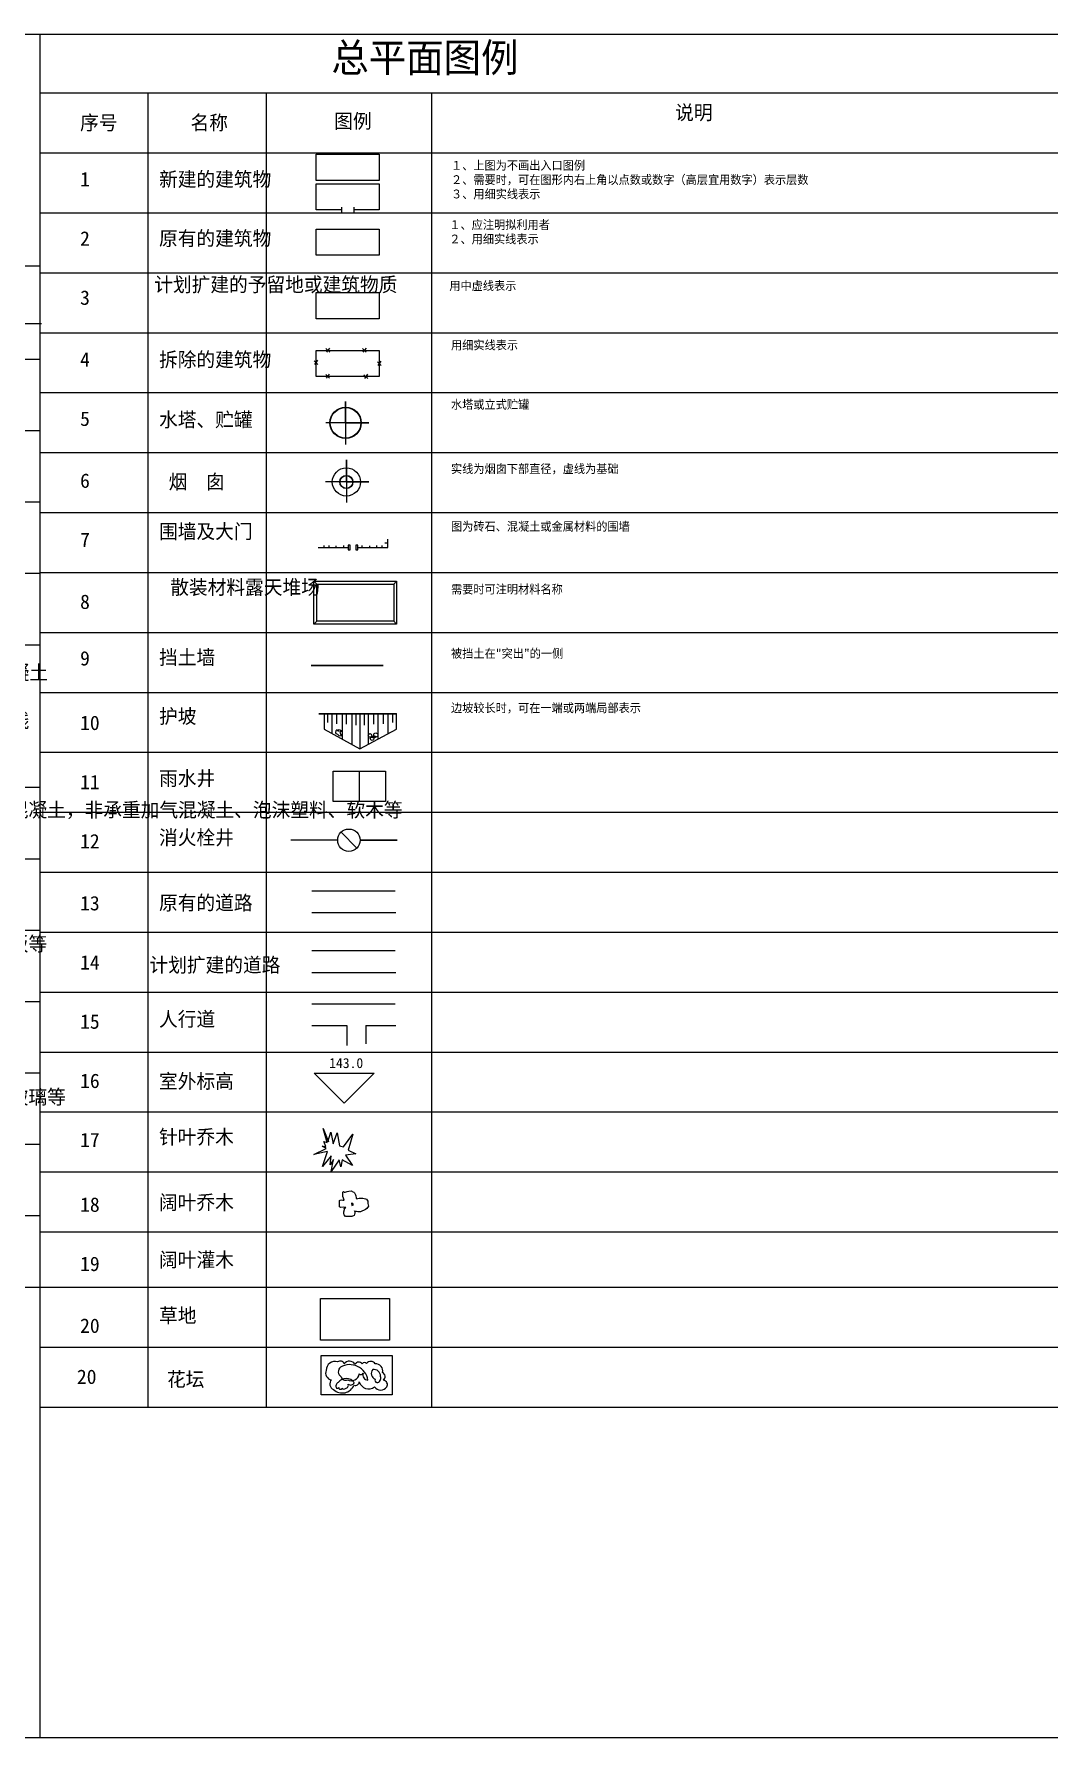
# Model space of a CAD drawing. Header units: metres. Extents: x -3732 to 0, y 0 to 35482.
# Drawn here: x -3423.5 to -3322, y 35310.8 to 35481.3 of the extents above; entities that cross this region are included whole.
import ezdxf

# ---------------------------------------------------------------- set-up
doc = ezdxf.new("R2010")
doc.units = ezdxf.units.M
for name, color, linetype in [('文本', 7, 'Continuous'), ('粗实线', 7, 'Continuous'), ('细实线', 2, 'Continuous')]:
    doc.layers.add(name, color=color, linetype=linetype)

# ---------------------------------------------------------------- blocks, each defined once
blk = doc.blocks.new('ergw3e')
at = {"layer": '文本'}
blk.add_lwpolyline([(-1.74, 1.35), (4.59, 1.35), (4.59, -1.26), (-1.74, -1.26)], close=True, dxfattribs=at)
at = {"layer": '粗实线'}
for p, q in [((-1.94, 0.33), (-1.55, -0.03)), ((-1.58, 0.39), (-1.88, -0.03)), ((-0.75, 1.55), (-0.36, 1.19)), ((-0.39, 1.6), (-0.69, 1.19)), ((2.91, 1.55), (3.29, 1.19)), ((3.27, 1.6), (2.96, 1.19)), ((4.4, 0.22), (4.79, -0.14)), ((4.76, 0.28), (4.45, -0.14)), ((-0.77, -1.05), (-0.39, -1.41)), ((-0.42, -1), (-0.72, -1.41)), ((3.04, -1.08), (3.43, -1.44)), ((3.4, -1.02), (3.1, -1.44))]:
    blk.add_line(p, q, dxfattribs=at)
blk = doc.blocks.new('wer2')
at = {"layer": '文本'}
for p, q in [((-1.31, -0.83), (-1.31, -1.31)), ((-0.1, -0.83), (-0.1, -1.31))]:
    blk.add_line(p, q, dxfattribs=at)
at = {"layer": '粗实线'}
blk.add_lwpolyline([(-1.31, -1.09), (-3.87, -1.09), (-3.87, 1.52), (2.46, 1.52), (2.46, -1.09), (-0.1, -1.09)], dxfattribs=at)
blk = doc.blocks.new('ewr')
at = {"layer": '粗实线'}
blk.add_lwpolyline([(-1.27, 1.46), (-0.98, 2.43), (-0.72, 1.24), (-0.32, 2.36), (-0.11, 1.06), (0.29, 0.95), (1.24, 2.22), (0.77, 0.62), (1.53, 0.26), (0.51, 0.12), (1.2, -0.9), (0.15, -0.36), (0.04, -1.04), (-0.14, -0.36), (-0.94, -1.51), (-0.69, -0.32), (-1.05, -0.86), (-0.94, 0.04), (-1.81, -1.01), (-1.3, 0.48), (-2.68, 0.19), (-1.45, 0.77), (-1.85, 1.02), (-1.48, 0.98), (-1.66, 1.49), (-1.34, 1.38), (-1.74, 2.8), (-1.19, 1.46)], dxfattribs=at)
blk = doc.blocks.new('wtres')
at = {"layer": '粗实线'}
for points in [[(-0.47, 1.23), (-0.29, 1.3), (-0.11, 1.34), (0.15, 1.37), (0.22, 1.3), (0.4, 1.23), (0.47, 1.16), (0.55, 0.97), (0.58, 0.87), (0.62, 0.68), (0.62, 0.65), (0.69, 0.58), (0.8, 0.61), (0.94, 0.65), (1.13, 0.65), (1.31, 0.65), (1.56, 0.58), (1.67, 0.54), (1.78, 0.32), (1.81, 0.11), (1.85, -0.15), (1.71, -0.4), (1.56, -0.51), (1.05, -0.73), (0.8, -0.73), (0.65, -0.69), (0.55, -0.69), (0.51, -0.69), (0.47, -0.62), (0.51, -0.76), (0.51, -0.91), (0.47, -0.95), (0.44, -1.09), (0.18, -1.2), (-0.43, -1.2), (-0.58, -1.05), (-0.61, -0.95), (-0.61, -0.84), (-0.61, -0.73), (-0.54, -0.51), (-0.58, -0.37), (-0.47, -0.37), (-0.4, -0.29), (-0.61, -0.26), (-0.94, -0.29), (-1.05, -0.22), (-1.05, -0.04), (-1.05, 0.29), (-1.05, 0.4), (-0.98, 0.43), (-0.83, 0.47), (-0.72, 0.43), (-0.58, 0.43), (-0.65, 0.65), (-0.72, 0.79), (-0.72, 1.01), (-0.72, 1.23), (-0.65, 1.3), (-0.54, 1.23)], [(0.15, 0.14), (0.18, -0.11), (0.36, -0.04), (0.29, 0.11), (0.15, 0.14)]]:
    blk.add_lwpolyline(points, close=True, dxfattribs=at)
blk = doc.blocks.new('werq')
at = {"layer": '粗实线'}
for p, q in [((-2.87, 1.83), (0.13, -1.17)), ((-2.87, 1.83), (3.13, 1.83)), ((3.13, 1.83), (0.13, -1.17))]:
    blk.add_line(p, q, dxfattribs=at)
at = {"layer": '粗实线', "insert": (-1.38, 3.35), "char_height": 1, "attachment_point": 1}
blk.add_mtext('143.0', dxfattribs=at)
blk = doc.blocks.new('wrefeww')
at = {"layer": '粗实线'}
for p, q in [((-3.88, 1.9), (4.46, 1.9)), ((-3.88, -0.27), (-0.4, -0.27)), ((-0.4, -0.27), (-0.4, -2.28)), ((1.53, -0.27), (4.5, -0.27)), ((1.53, -0.27), (1.53, -2.1))]:
    blk.add_line(p, q, dxfattribs=at)
blk = doc.blocks.new('q24rfsa')
at = {"layer": '粗实线'}
for p, q in [((-4.57, 1.18), (3.77, 1.18)), ((-4.57, -1), (3.81, -1))]:
    blk.add_line(p, q, dxfattribs=at)
blk = doc.blocks.new('wters')
at = {"layer": '粗实线'}
for p, q in [((-3.3, 0.14), (5.04, 0.14)), ((-3.3, -2.03), (5.08, -2.03))]:
    blk.add_line(p, q, dxfattribs=at)
blk = doc.blocks.new('q4terg')
at = {"layer": '粗实线'}
for p, q in [((-0.18, 0.16), (-1.77, 1.75)), ((-2.1, 0.95), (-6.78, 0.95)), ((3.84, 0.95), (0.14, 0.95)), ((0.14, 0.95), (3.84, 0.95))]:
    blk.add_line(p, q, dxfattribs=at)
blk.add_circle((-0.98, 0.95), 1.12, dxfattribs=at)
blk = doc.blocks.new('wy5refg')
at = {"layer": '粗实线'}
blk.add_line((1.5, 1.05), (1.5, -1.96), dxfattribs=at)
blk.add_lwpolyline([(-1.12, 1.05), (4.13, 1.05), (4.13, -1.96), (-1.12, -1.96)], close=True, dxfattribs=at)
blk = doc.blocks.new('35r4ewfd')
at = {"layer": '粗实线'}
for p, q in [((-4.17, 1.48), (3.59, 1.48)), ((-4.17, 1.47), (3.59, 1.47)), ((-4.17, 1.46), (3.59, 1.46)), ((-4.17, 1.45), (3.59, 1.45)), ((-3.63, 1.41), (-3.63, -0.07)), ((-3.3, 1.41), (-3.3, 0.58)), ((-2.87, 1.41), (-2.87, -0.54)), ((-2.4, 1.41), (-2.4, 0.47)), ((-1.85, 1.41), (-1.85, -1.09)), ((-1.42, 1.48), (-1.42, 0.43)), ((-0.87, 1.41), (-0.87, -1.59)), ((-0.48, 1.48), (-0.48, 0.33)), ((-0.06, 1.45), (-0.06, -2.03)), ((0.36, 1.48), (0.36, 0.33)), ((0.76, 1.41), (0.76, -1.59)), ((1.3, 1.48), (1.3, 0.43)), ((1.74, 1.41), (1.74, -1.09)), ((2.28, 1.41), (2.28, 0.47)), ((2.75, 1.41), (2.75, -0.54)), ((3.19, 1.41), (3.19, 0.58)), ((3.59, -0.07), (3.59, 1.48)), ((-3.63, -0.07), (-0.06, -2.03)), ((-0.06, -2.03), (3.59, -0.07))]:
    blk.add_line(p, q, dxfattribs=at)
blk.add_lwpolyline([(-2.28, -0.26), (-2.14, -0.12), (-1.92, -0.19), (-1.85, -0.3), (-1.96, -0.3), (-2.06, -0.3), (-1.99, -0.59), (-1.85, -0.59), (-1.88, -0.77), (-2.14, -0.73), (-2.28, -0.59), (-2.43, -0.55), (-2.46, -0.44), (-2.43, -0.19), (-2.35, -0.12), (-2.28, -0.23), (-2.25, -0.23), (-2.17, -0.23)], dxfattribs=at)
for centre, radius in [((0.95, -0.7), 0.18), ((1.16, -1.02), 0.18), ((1.24, -0.84), 0.11), ((1.38, -0.84), 0.11), ((1.53, -0.66), 0.21)]:
    blk.add_circle(centre, radius, dxfattribs=at)
blk = doc.blocks.new('23q5 qsdf')
at = {"layer": '粗实线'}
for p, q in [((-2.97, -0.3), (-2.69, -0.3)), ((-2.97, -0.31), (-2.69, -0.31)), ((-2.97, -0.32), (-2.69, -0.32)), ((-2.97, -0.33), (-2.69, -0.33)), ((4.23, -0.34), (-2.97, -0.34)), ((-2.97, -0.34), (-2.65, -0.34)), ((4.23, -0.35), (-2.97, -0.35)), ((4.23, -0.36), (-2.97, -0.36)), ((4.23, -0.37), (-2.97, -0.37)), ((-2.56, -0.3), (-1.43, -0.3)), ((-2.56, -0.31), (-1.43, -0.31)), ((-2.56, -0.32), (-1.43, -0.32)), ((-2.56, -0.33), (-1.43, -0.33)), ((-2.56, -0.33), (-1.43, -0.33)), ((-2.56, -0.34), (-1.4, -0.34)), ((-1.3, -0.3), (-0.11, -0.3)), ((-1.3, -0.31), (-0.11, -0.31)), ((-1.3, -0.32), (-0.11, -0.32)), ((-1.3, -0.33), (-0.11, -0.33)), ((-1.3, -0.34), (-0.04, -0.34)), ((0.02, -0.3), (1.41, -0.3)), ((0.02, -0.31), (1.41, -0.31)), ((0.02, -0.32), (1.41, -0.32)), ((0.02, -0.33), (1.41, -0.33)), ((0.02, -0.33), (1.41, -0.33)), ((0.02, -0.34), (1.43, -0.34)), ((1.53, -0.3), (2.57, -0.3)), ((1.53, -0.31), (2.57, -0.31)), ((1.53, -0.32), (2.57, -0.32)), ((1.53, -0.33), (2.57, -0.33)), ((1.53, -0.34), (2.6, -0.34)), ((2.69, -0.3), (3.83, -0.3)), ((2.69, -0.31), (3.83, -0.31)), ((2.69, -0.32), (3.83, -0.32)), ((2.69, -0.32), (3.83, -0.32)), ((2.69, -0.33), (3.83, -0.33)), ((2.69, -0.33), (3.83, -0.33)), ((2.69, -0.34), (3.85, -0.34)), ((3.95, -0.3), (4.23, -0.3)), ((3.95, -0.31), (4.23, -0.31)), ((3.95, -0.32), (4.23, -0.32)), ((3.95, -0.33), (4.23, -0.33)), ((3.95, -0.34), (4.23, -0.34))]:
    blk.add_line(p, q, dxfattribs=at)
blk = doc.blocks.new('erf saed')
at = {"layer": '粗实线'}
for p, q in [((-3.04, 2), (-2.74, 1.7)), ((-3.04, -2.31), (-3.04, 2)), ((5.26, 2), (4.96, 1.7)), ((-2.74, -2.01), (-3.04, -2.31)), ((4.96, -2.01), (5.26, -2.31))]:
    blk.add_line(p, q, dxfattribs=at)
for points in [[(-3.04, 2), (5.26, 2), (5.26, -2.31), (-3.04, -2.31)], [(-2.74, 1.7), (4.96, 1.7), (4.96, -2.01), (-2.74, -2.01)]]:
    blk.add_lwpolyline(points, close=True, dxfattribs=at)
blk = doc.blocks.new('wertgfsd')
at = {"layer": '粗实线'}
for p, q in [((-3.76, 0.34), (-0.77, 0.34)), ((-3.76, 0.33), (-0.77, 0.33)), ((-3.76, 0.33), (-0.77, 0.33)), ((-3.76, 0.33), (-0.77, 0.33)), ((-3.76, 0.32), (-0.77, 0.32)), ((-3.76, 0.32), (-0.77, 0.32)), ((-3.76, 0.32), (-0.77, 0.32)), ((-3.17, 0.38), (-3.17, 0.54)), ((-2.65, 0.35), (-2.65, 0.52)), ((-1.96, 0.38), (-1.96, 0.49)), ((-1.18, 0.34), (-1.18, 0.52)), ((0.23, 0.34), (3.22, 0.34)), ((0.23, 0.33), (3.22, 0.33)), ((0.23, 0.32), (3.22, 0.32)), ((0.64, 0.34), (0.64, 0.52)), ((1.42, 0.38), (1.42, 0.49)), ((2.11, 0.35), (2.11, 0.52)), ((2.64, 0.38), (2.64, 0.54)), ((3.22, 0.75), (2.91, 0.75)), ((3.21, 0.32), (3.21, 1.18)), ((3.22, 0.32), (3.22, 1.18))]:
    blk.add_line(p, q, dxfattribs=at)
for points in [[(-0.77, 0.09), (-0.55, 0.09), (-0.55, 0.56), (-0.77, 0.56)], [(0.01, 0.09), (0.23, 0.09), (0.23, 0.56), (0.01, 0.56)]]:
    blk.add_lwpolyline(points, close=True, dxfattribs=at)
blk = doc.blocks.new('werdst23')
at = {"layer": '粗实线'}
for p, q in [((0.41, 1.9), (0.41, -2.36)), ((0.41, -0.31), (0.41, 1.9)), ((2.65, -0.31), (-1.67, -0.31)), ((0.41, -0.31), (2.65, -0.31))]:
    blk.add_line(p, q, dxfattribs=at)
for radius in [1.41, 0.66, 0.65, 0.64]:
    blk.add_circle((0.41, -0.31), radius, dxfattribs=at)
blk = doc.blocks.new('erfwesrfw')
at = {"layer": '粗实线'}
for p, q in [((0.11, 2.31), (0.11, -1.98)), ((0.11, 0.18), (0.11, 2.31)), ((2.43, 0.18), (-1.88, 0.18)), ((0.11, 0.18), (2.43, 0.18))]:
    blk.add_line(p, q, dxfattribs=at)
for radius in [1.57, 1.56, 1.55, 1.54, 1.53]:
    blk.add_circle((0.11, 0.18), radius, dxfattribs=at)
blk = doc.blocks.new('weterd')
at = {"layer": '粗实线'}
blk.add_lwpolyline([(-1.34, 2.44), (5.55, 2.44), (5.55, -1.73), (-1.34, -1.73)], close=True, dxfattribs=at)
blk = doc.blocks.new('rty45reg')
at = {"layer": '粗实线'}
blk.add_lwpolyline([(-4.32, 2.14), (2.79, 2.14), (2.79, -1.81), (-4.32, -1.81)], close=True, dxfattribs=at)
for points in [[(1.81, 0.43, 0.52), (1.09, 1.3, 0.52), (0.22, 1.34, 0.52), (-0.22, 1.3, 0.52), (-0.94, 1.27, 0.52), (-2.03, 1.3, 0.52), (-2.68, 1.49, 0.52), (-3.81, 0.65, 0.52), (-3.3, -0.29, 0.52), (-3.08, -1.27, 0.52), (-1.02, -0.83, 0.52), (-0.51, -0.51, 0.52), (1.02, -1.01, 0.52), (2.25, -1.01, 0.52), (1.92, -0.33, 0.52)], [(-2.39, 0.98, 0.52), (-2.32, 0, 0.52), (-1.7, -0.29, 0.52), (-0.51, 0.29, 0.52), (-0.11, 0.36, 0.52), (0.36, -0.33, 0.52)], [(0.83, 0.72, 0.52), (1.09, -0.22, 0.52), (1.23, -0.58, 0.52), (1.6, 0.04, 0.52)], [(-2.61, -0.58, 0.52), (-2.79, -1.12, 0.52), (-2.57, -1.05, 0.52), (-2.43, -1.23, 0.52), (-2.21, -1.12, 0.52), (-1.89, -1.16, 0.52), (-1.63, -0.72, 0.52), (-1.02, -0.58, 0.52)]]:
    blk.add_lwpolyline(points, format="xyb", close=True, dxfattribs=at)

msp = doc.modelspace()

# ---------------------------------------------------------------- linework, layer by layer
at = {"layer": '文本'}
for points in [[(-3395.3, 35461.81), (-3388.97, 35461.81), (-3388.97, 35459.2), (-3395.3, 35459.2)], [(-3395.3, 35455.45), (-3388.97, 35455.45), (-3388.97, 35452.84), (-3395.3, 35452.84)]]:
    msp.add_lwpolyline(points, close=True, dxfattribs=at)
at = {"layer": '粗实线'}
for p, q in [((-3422.89, 35310.79), (-3422.89, 35481.33)), ((-3216.89, 35475.41), (-3422.89, 35475.41)), ((-3412.14, 35475.41), (-3412.14, 35343.91)), ((-3400.3, 35475.41), (-3400.3, 35343.91)), ((-3383.76, 35475.41), (-3383.76, 35343.91)), ((-3216.89, 35469.41), (-3422.89, 35469.41)), ((-3216.89, 35463.41), (-3422.89, 35463.41)), ((-3525.67, 35458.14), (-3422.89, 35458.14)), ((-3216.89, 35457.41), (-3422.89, 35457.41)), ((-3422.78, 35452.34), (-3525.67, 35452.34)), ((-3319.89, 35451.41), (-3422.89, 35451.41)), ((-3422.89, 35448.76), (-3525.89, 35448.76)), ((-3216.89, 35445.41), (-3422.89, 35445.41)), ((-3422.89, 35441.62), (-3525.89, 35441.62)), ((-3216.89, 35439.41), (-3422.89, 35439.41)), ((-3422.89, 35434.48), (-3525.89, 35434.48)), ((-3216.89, 35433.41), (-3422.89, 35433.41)), ((-3422.89, 35427.33), (-3525.89, 35427.33)), ((-3216.89, 35427.41), (-3422.89, 35427.41)), ((-3216.89, 35421.41), (-3422.89, 35421.41)), ((-3471.74, 35420.19), (-3422.89, 35420.19)), ((-3216.89, 35415.41), (-3422.89, 35415.41)), ((-3216.89, 35409.41), (-3422.89, 35409.41)), ((-3422.89, 35405.91), (-3525.89, 35405.91)), ((-3216.89, 35403.41), (-3422.89, 35403.41)), ((-3422.89, 35398.76), (-3525.89, 35398.76)), ((-3216.89, 35397.41), (-3422.89, 35397.41)), ((-3422.89, 35391.62), (-3525.89, 35391.62)), ((-3216.89, 35391.41), (-3422.89, 35391.41)), ((-3216.89, 35385.41), (-3422.89, 35385.41)), ((-3422.89, 35384.48), (-3525.89, 35384.48)), ((-3216.89, 35379.41), (-3422.89, 35379.41)), ((-3422.89, 35377.33), (-3525.89, 35377.33)), ((-3216.89, 35373.41), (-3422.89, 35373.41)), ((-3422.89, 35370.19), (-3525.89, 35370.19)), ((-3216.89, 35367.41), (-3422.89, 35367.41)), ((-3422.89, 35363.05), (-3525.89, 35363.05)), ((-3216.89, 35361.41), (-3422.89, 35361.41)), ((-3732.35, 35355.91), (-3216.89, 35355.91)), ((-3422.89, 35349.91), (-3216.89, 35349.91)), ((-3422.89, 35343.91), (-3216.89, 35343.91))]:
    msp.add_line(p, q, dxfattribs=at)
for points in [[(-3732.35, 35481.33), (-3319.89, 35481.33), (-3319.89, 35310.79), (-3732.35, 35310.79)], [(-3395.3, 35469.3), (-3388.97, 35469.3), (-3388.97, 35466.69), (-3395.3, 35466.69)]]:
    msp.add_lwpolyline(points, close=True, dxfattribs=at)

# ---------------------------------------------------------------- block references
for name, p in [('wer2', (-3391.43, 35464.83)), ('ergw3e', (-3393.56, 35448.3)), ('erfwesrfw', (-3392.45, 35442.24)), ('werdst23', (-3392.67, 35436.81)), ('wertgfsd', (-3391.33, 35429.61)), ('erf saed', (-3392.49, 35424.57)), ('23q5 qsdf', (-3392.81, 35418.47)), ('35r4ewfd', (-3390.85, 35411.83)), ('wy5refg', (-3392.48, 35406.49)), ('q4terg', (-3391.03, 35399.69)), ('wters', (-3392.41, 35395.45)), ('q24rfsa', (-3391.14, 35388.41)), ('wrefeww', (-3391.83, 35382.36)), ('werq', (-3392.6, 35375.49)), ('ewr', (-3392.85, 35369)), ('wtres', (-3391.91, 35364.18)), ('weterd', (-3393.5, 35352.33)), ('rty45reg', (-3390.46, 35346.93))]:
    msp.add_blockref(name, p, dxfattribs=at)

# ---------------------------------------------------------------- texts
at = {"layer": '文本', "insert": (-3393.76, 35480.41), "char_height": 2.88, "attachment_point": 1}
msp.add_mtext('\\pi-2.4,l2.4,t2.4;总平面图例', dxfattribs=at)
at = {"layer": '细实线', "attachment_point": 1}
for s, insert, char_height in [('说明', (-3359.36, 35474.2), 1.44), ('序号', (-3418.91, 35473.18), 1.44), ('名称', (-3407.86, 35473.18), 1.44), ('图例', (-3393.48, 35473.34), 1.44), ('1', (-3418.91, 35467.52), 1.44), ('新建的建筑物', (-3411.01, 35467.52), 1.44), ('１、上图为不画出入口图例\\P２、需要时，可在图形内右上角以点数或数字（高层宜用数字）表示层数\\P３、用细实线表示', (-3381.79, 35468.61), 0.86), ('１、应注明拟利用者\\P２、用细实线表示', (-3381.96, 35462.67), 0.86), ('2', (-3418.91, 35461.59), 1.44), ('原有的建筑物', (-3411.01, 35461.6), 1.44), ('计划扩建的予留地或建筑物质', (-3411.49, 35456.98), 1.44), ('3', (-3418.91, 35455.67), 1.44), ('用中虚线表示', (-3381.96, 35456.56), 0.86), ('用细实线表示', (-3381.79, 35450.62), 0.86), ('4', (-3418.91, 35449.47), 1.44), ('拆除的建筑物', (-3411.01, 35449.47), 1.44), ('5', (-3418.91, 35443.55), 1.44), ('水塔、贮罐', (-3411.01, 35443.45), 1.44), ('水塔或立式贮罐', (-3381.79, 35444.68), 0.86), ('实线为烟囱下部直径，虚线为基础', (-3381.79, 35438.24), 0.86), ('6', (-3418.91, 35437.35), 1.44), ('烟\u3000囱', (-3410.05, 35437.24), 1.44), ('围墙及大门', (-3411.01, 35432.27), 1.44), ('图为砖石、混凝土或金属材料的围墙', (-3381.79, 35432.47), 0.86), ('7', (-3418.91, 35431.42), 1.44), ('散装材料露天堆场', (-3409.89, 35426.69), 1.44), ('需要时可注明材料名称', (-3381.79, 35426.19), 0.86), ('8', (-3418.91, 35425.23), 1.44), ('9', (-3418.91, 35419.57), 1.44), ('挡土墙', (-3411.01, 35419.67), 1.44), ('被挡土在"突出"的一侧', (-3381.79, 35419.76), 0.86), ('1.本图例仅适用于能承重的混凝土及钢筋混凝土\\P2.包括各种标号》、骨料、添加剂的混凝土\\P３.在剖面图上画出钢筋时隔不久,不画图例线\\P４.断面较窄，不易画出轶图例线时，可涂黑\\P\\P\u3000\u3000\u3000\u3000\u3000\u3000\u3000\u3000', (-3461.52, 35418.15), 1.44), ('边坡较长时，可在一端或两端局部表示', (-3381.79, 35414.31), 0.86), ('10', (-3418.91, 35413.11), 1.44), ('护坡', (-3411.01, 35413.77), 1.44), ('雨水井', (-3411.01, 35407.55), 1.44), ('11', (-3418.91, 35407.18), 1.44), ('包括水泥珍珠岩\u3000岩石、沥青珍珠岩、泡沫混凝土，非承重加气混凝土、泡沫塑料、软木等', (-3461.52, 35404.4), 1.44), ('12', (-3418.91, 35401.26), 1.44), ('消火栓井', (-3411.01, 35401.64), 1.44), ('13', (-3418.91, 35395.06), 1.44), ('原有的道路', (-3411.01, 35395.1), 1.44), ('包括麻线、玻璃棉、矿渣棉、木线板、纤维板等', (-3461.52, 35390.99), 1.44), ('14', (-3418.91, 35389.13), 1.44), ('计划扩建的道路', (-3411.97, 35388.88), 1.44), ('人行道', (-3411.01, 35383.46), 1.44), ('15', (-3418.91, 35383.21), 1.44), ('16', (-3418.91, 35377.28), 1.44), ('室外标高', (-3411.01, 35377.24), 1.44), ('包括平板玻璃、磨砂玻璃、夹线玻璃、钢化玻璃等', (-3461.52, 35375.67), 1.44), ('针叶乔木', (-3411.01, 35371.66), 1.44), ('17', (-3418.91, 35371.36), 1.44), ('阔叶乔木', (-3411.01, 35365.11), 1.44), ('18', (-3418.91, 35364.89), 1.44), ('19', (-3418.91, 35358.96), 1.44), ('阔叶灌木', (-3411.01, 35359.37), 1.44), ('草地', (-3411.01, 35353.79), 1.44), ('20', (-3418.91, 35352.77), 1.44), ('20', (-3419.23, 35347.66), 1.44), ('花坛', (-3410.21, 35347.41), 1.44)]:
    msp.add_mtext(s, dxfattribs=dict(at, insert=insert, char_height=char_height))

doc.saveas('drawing.dxf')
